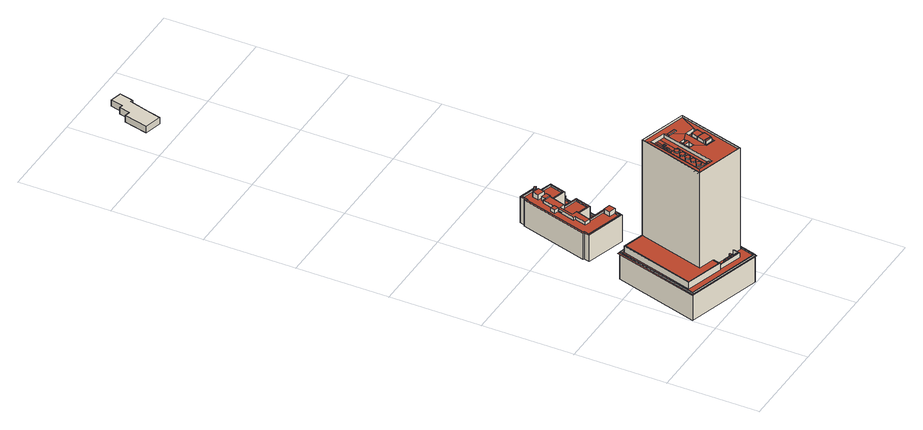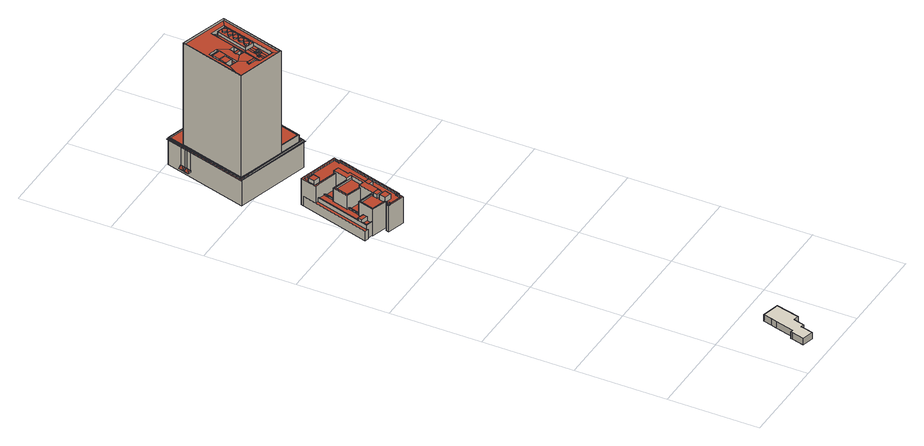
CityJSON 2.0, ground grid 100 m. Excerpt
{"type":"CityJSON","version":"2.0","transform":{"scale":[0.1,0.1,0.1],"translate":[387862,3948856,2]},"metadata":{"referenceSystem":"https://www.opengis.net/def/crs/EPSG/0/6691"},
"CityObjects":{
"building1":{"type":"Building","attributes":{"name":"丸の内二重橋ビル","地区計画":"大手町・丸の内・有楽町地区","荒川水系荒川洪水浸水想定区域（想定最大規模）.規模":"L2","荒川水系荒川洪水浸水想定区域（想定最大規模）.浸水ランク":"1","荒川水系荒川洪水浸水想定区域（想定最大規模）.浸水深":0.28,"荒川水系荒川洪水浸水想定区域（想定最大規模）.継続時間":0,"measuredHeight":151.9,"BuildingDetails.districtsAndZonesType":"10","BuildingDetails.prefecture":"13","BuildingDetails.city":"13101"},"address":[{"country":"日本","locality":"東京都千代田区丸の内三丁目"}],"geometry":[{"type":"Solid","lod":"2","boundaries":[[[[0,1,2,3]],[[4,5,6,7]],[[8,9,10,11]],[[12,13,14,15,16,17]],[[18,19,14,13,20,21,22,23,24,25,12,17]],[[26,27,28,29]],[[29,28,30]],[[31,32,33,34]],[[35,36,37,38,39,40,41,42,43,44,45,46,47,48,49,50,51,52]],[[43,42,37,36]],[[32,53,54,33]],[[54,53,55,56]],[[55,31,34,56]],[[57,58,59,60,61,62,63,64,65,66,67,68,69,70,71,72,73,74,75,76,77,78,79,80,81,82,83,84,85,86,87,88,89,90,91,92,93,94,95,96]],[[61,97,98,60,59,95,94,99,100,91,90,87,86,101,102,80,79,103,104,73,72,105,106,107,62]],[[108,109,110]],[[111,112,109,108]],[[113,114,115,116,117,118,119,120]],[[114,119,118,121,122,115]],[[123,124,125,126,127,128]],[[129,130,131,132,133,134,135,136]],[[137,138,139,140]],[[141,142,143,144]],[[145,146,147,148]],[[149,150,151,152]],[[153,154,155,156,157,158,159]],[[160,161,162,163,164,165,166]],[[167,168,169,170,171,172]],[[173,174,175,176,177,178,179,180,181,182]],[[183,184,185,186]],[[187,188,184,183]],[[189,190,188,187]],[[186,185,190,189]],[[191,192,193,194]],[[195,196,197,198,199,200,201,192,191,202]],[[199,203,204,205,206,207,208,209]],[[209,208,210,211,203,199,198,212,213,195,202,214,194,193,215,201,200,216,217,218,219,220]],[[221,222,223,224]],[[225,226,227,228,229,230,231]],[[232,233,234,235,236,237,238]],[[237,236,239,240,241,242,235,234,243,244,245,246]],[[246,245,247,248,244,243,249,250,251,252,253,254,255]],[[255,254,256,257,258,250,249,227,226,225]],[[259,260,261,229,228,262,263,233,232,264]],[[265,266,267,268,269,270,271,272]],[[273,274,275,276,277,278,279,280]],[[281,282,283,284,285,286,287,288]],[[289,290,291,292,293,294,295,296,297,298]],[[299,300,301,302,303,304,305,306,307,308,309,310,311,312,313,314,315,316]],[[317,318,319,320,321,322,323,324,325,326,327,328,329,330,331,332,307,306,315,314,333,334,335,336,337,338,339,340,311,310,341,342,343,344,345,346,347]],[[332,331,322,321,348,349,350,351,352]],[[353,354,355,356,357,358,359,360,342,341,361,362,352,351,346,345]],[[363,364,365,366,367,368,369,370,371,372]],[[373,374,375,376,377,378,379,380,381,382]],[[383,384,385,386,387,388,389,390,391,392]],[[393,394,395,396,397,398,399,400,401,402]],[[403,404,405,406]],[[407,408,409,410]],[[411,412,413,414]],[[415,416,417,418,419]],[[420,421,422,423]],[[424,425,426,427]],[[428,429,430,431]],[[432,433,434,435]],[[436,437,438,439,440,441,442,443,444,445]],[[446,447,448,449]],[[450,451,452,453]],[[30,28,454]],[[455,27,26]],[[454,28,5,4]],[[28,27,6,5]],[[7,6,27,455]],[[456,20,13,2,1,24,23,457,30,454,4,7,455,26,29,458,22,21,459,110,460,8,11,461,111,108]],[[25,0,3,12]],[[24,1,0,25]],[[12,3,2,13]],[[119,33,54,120]],[[120,54,56,113]],[[113,56,34,114]],[[29,30,457,23,22,458]],[[108,110,459,21,20,456]],[[114,34,33,119]],[[32,31,40,39]],[[53,32,39,38]],[[37,42,41,55,53,38]],[[31,55,41,40]],[[110,109,460]],[[461,112,111]],[[460,109,9,8]],[[109,112,10,9]],[[11,10,112,461]],[[17,16,121,118,117,18]],[[18,117,116,19]],[[14,19,116,115,122,15]],[[122,121,16,15]],[[47,46,128,127]],[[125,124,106,105]],[[107,106,124,123]],[[127,126,48,47]],[[132,131,69,68]],[[131,130,70,69]],[[129,136,64,63]],[[136,135,65,64]],[[135,134,66,65]],[[134,133,67,66]],[[133,132,68,67]],[[139,138,98,97]],[[138,137,60,98]],[[60,137,140,61]],[[140,139,97,61]],[[144,143,57,96]],[[143,142,58,57]],[[59,58,142,141,95]],[[141,144,96,95]],[[92,147,146,93]],[[99,94,93,146,145]],[[100,99,145,148]],[[92,91,100,148,147]],[[152,151,89,88]],[[151,150,90,89]],[[150,149,87,90]],[[149,152,88,87]],[[158,157,84,83]],[[157,156,85,84]],[[156,155,101,86,85]],[[155,154,102,101]],[[154,153,81,80,102]],[[153,159,82,81]],[[159,158,83,82]],[[165,164,77,76]],[[164,163,78,77]],[[163,162,103,79,78]],[[162,161,104,103]],[[161,160,74,73,104]],[[160,166,75,74]],[[166,165,76,75]],[[49,175,174,50]],[[170,169,178,177]],[[179,178,169,168]],[[180,179,168,167]],[[181,180,167,172]],[[50,174,173,51]],[[173,182,52,51]],[[125,105,72,71,176,175,49,48,126]],[[188,35,52,182,181,172,171,184]],[[183,186,215,193]],[[187,183,193,192]],[[189,187,192,201]],[[189,201,215,186]],[[44,43,36,35,188,190]],[[45,44,190,185]],[[184,171,170,177,176,71,70,130,129,63,62,107,123,128,46,45,185]],[[238,237,246,255,225,231,202,191]],[[264,232,238,191,194]],[[259,264,194,214]],[[214,202,231,230,221,224,260,259]],[[200,199,445,444,273,280]],[[199,209,436,445]],[[209,220,437,436]],[[280,279,216,200]],[[220,219,270,269,438,437]],[[288,287,203,211]],[[281,288,211,210]],[[282,281,210,208]],[[287,286,204,203]],[[283,282,208,207]],[[224,223,261,260]],[[229,261,223,222]],[[230,229,222,221]],[[316,315,298,297]],[[299,316,297,296]],[[295,300,299,296]],[[301,300,295,294]],[[293,302,301,294]],[[303,302,293,292]],[[304,303,292,291]],[[305,304,291,290]],[[306,305,290,289]],[[315,306,289,298]],[[249,243,234,233,362,361,227]],[[262,228,227,361,341,310,309]],[[262,309,308,263]],[[233,263,308,307,332,352,362]],[[338,337,372,371]],[[339,338,371,370]],[[340,339,370,369]],[[368,312,311,340,369]],[[313,312,368,367]],[[366,333,314,313,367]],[[334,333,366,365]],[[335,334,365,364]],[[336,335,364,363]],[[337,336,363,372]],[[381,323,322,382]],[[324,323,381,380]],[[379,325,324,380]],[[378,326,325,379]],[[327,326,378,377]],[[376,328,327,377]],[[329,328,376,375]],[[374,330,329,375]],[[331,330,374,373]],[[382,322,331,373]],[[347,346,392,391]],[[317,347,391,390]],[[318,317,390,389]],[[319,318,389,388]],[[320,319,388,387]],[[348,321,320,387,386]],[[349,348,386,385]],[[350,349,385,384]],[[351,350,384,383]],[[346,351,383,392]],[[358,357,402,401]],[[359,358,401,400]],[[360,359,400,399]],[[343,342,360,399,398]],[[344,343,398,397]],[[353,345,344,397,396]],[[395,354,353,396]],[[394,355,354,395]],[[356,355,394,393]],[[402,357,356,393]],[[239,406,405,240]],[[241,240,405,404]],[[239,236,403,406]],[[403,236,409,408,241,404]],[[241,408,407,242]],[[242,407,410,235]],[[235,410,409,236]],[[245,414,413,247]],[[248,247,413,412]],[[248,412,411,244]],[[245,244,411,414]],[[256,254,253,415,419]],[[417,416,252,251]],[[252,416,415,253]],[[421,257,256,419,418,422]],[[257,421,420,258]],[[258,420,423,250]],[[417,251,250,423,422,418]],[[428,431,271,270,219,218,426,425,441,440,267,266]],[[425,424,442,441]],[[424,427,217,216,279,278,432,435,275,274,443,442]],[[218,217,427,426]],[[277,276,434,433]],[[277,433,432,278]],[[430,272,271,431]],[[265,272,430,429]],[[435,434,276,275]],[[266,265,429,428]],[[440,439,268,267]],[[274,273,444,443]],[[269,268,439,438]],[[212,198,197,448,447]],[[213,212,447,446]],[[196,195,213,446,449]],[[197,196,449,448]],[[205,452,451,206]],[[283,207,206,451,450,284]],[[285,284,450,453]],[[286,285,453,452,205,204]]]],"semantics":{"surfaces":[{"type":"GroundSurface"},{"type":"OuterCeilingSurface"},{"type":"RoofSurface"},{"type":"WallSurface"}],"values":[[0,1,1,1,1,2,2,2,2,2,2,2,2,2,2,2,2,2,2,2,2,2,2,2,2,2,2,2,2,2,2,2,2,2,2,2,2,2,2,2,2,2,2,2,2,2,2,2,2,2,2,2,2,2,2,2,2,2,2,2,2,2,2,2,2,2,2,3,3,3,3,3,3,3,3,3,3,3,3,3,3,3,3,3,3,3,3,3,3,3,3,3,3,3,3,3,3,3,3,3,3,3,3,3,3,3,3,3,3,3,3,3,3,3,3,3,3,3,3,3,3,3,3,3,3,3,3,3,3,3,3,3,3,3,3,3,3,3,3,3,3,3,3,3,3,3,3,3,3,3,3,3,3,3,3,3,3,3,3,3,3,3,3,3,3,3,3,3,3,3,3,3,3,3,3,3,3,3,3,3,3,3,3,3,3,3,3,3,3,3,3,3,3,3,3,3,3,3,3,3,3,3,3,3,3,3,3,3,3,3,3,3,3,3,3,3,3,3,3,3,3,3,3,3,3,3,3,3,3,3,3,3,3,3,3,3,3,3,3,3,3,3,3,3,3,3,3,3,3,3,3,3,3,3,3,3,3,3,3,3,3,3]]}}]},
"building2":{"type":"Building","attributes":{"大字・町コード":"55","町・丁目コード":"2","13_区市町村コード_大字・町コード_町・丁目コード":"13101055002","地区計画":"大手町・丸の内・有楽町地区","荒川水系荒川洪水浸水想定区域（想定最大規模）.規模":"L2","荒川水系荒川洪水浸水想定区域（想定最大規模）.浸水ランク":"1","荒川水系荒川洪水浸水想定区域（想定最大規模）.浸水深":0.26,"荒川水系荒川洪水浸水想定区域（想定最大規模）.継続時間":0,"measuredHeight":35.5,"BuildingDetails.buildingRoofEdgeArea":3379.43,"BuildingDetails.districtsAndZonesType":"10","BuildingDetails.prefecture":"13","BuildingDetails.city":"13101","BuildingDetails.surveyYear":2016},"address":[{"country":"日本","locality":"東京都千代田区丸の内二丁目"}],"geometry":[{"type":"Solid","lod":"2","boundaries":[[[[462,463,464,465,466,467,468,469,470,471,472,473,474,475,476,477,478]],[[479,480,481,482]],[[483,484,485,486]],[[487,488,489,490]],[[491,492,493,494,495,496,497,498,499,500]],[[501,502,503,504,505,506,507,508,509,510]],[[511,512,513,514]],[[515,516,517,518]],[[519,520,521,522,523,524,525]],[[526,527,528,529]],[[530,531,532,533,534,535,536,537,538,539,540,541,542,543,544,545]],[[546,547,548,549]],[[550,551,552,553]],[[554,555,556,557,558,559]],[[560,561,562,563,564,565,566,567,568,569]],[[570,571,572,573,574,575,576,577,578,579,580,581,582,583,584,585,586,587,588,589,590,591,592,593,594,595,596,597,598,599,600,601,602,603,604,605,606,607,608]],[[609,610,611]],[[612,613,614,615,616,617,618,619,620,621,622,623,624,625,626,627,628,629,630,631,632,633,634,635,636,637,638,639,640,641,642,643,644,645,646,647,648,649,650,651,652,653,654,655,656]],[[657,658,659,660]],[[661,662,663,664,665,666,667]],[[668,669,670,671]],[[479,490,489,480]],[[523,462,478,491,500,524]],[[524,500,499,525]],[[492,513,512,493]],[[494,493,512,511]],[[506,505,498,497]],[[518,517,504,503]],[[510,509,488,487]],[[484,516,515,485]],[[522,463,462,523]],[[522,521,464,463]],[[520,465,464,521]],[[497,496,527,526,507,506]],[[529,528,495,494,511,514]],[[495,528,527,496]],[[486,561,560,531,530,596,595,625,624,483]],[[557,534,533,558]],[[533,532,569,568,559,558]],[[569,532,531,560]],[[596,530,545,597]],[[598,597,545,544]],[[598,544,543,599]],[[539,538,605,604]],[[611,600,599,543,542,609]],[[537,606,605,538]],[[481,654,653,572,571,535,534,557,556,565,564,482]],[[548,602,601,610,609,542,541,549]],[[602,548,547,603]],[[539,604,603,547,546,540]],[[540,546,549,541]],[[535,571,570,553,552,536]],[[551,607,606,537,536,552]],[[550,608,607,551]],[[608,550,553,570]],[[555,566,565,556]],[[566,555,554,567]],[[567,554,559,568]],[[479,482,564,563,501,510,487,490]],[[562,502,501,563]],[[562,561,486,485,515,518,503,502]],[[622,466,465,520,519,623]],[[622,621,467,466]],[[467,621,620,468]],[[620,619,469,468]],[[469,619,618,470]],[[618,617,471,470]],[[471,617,616,472]],[[473,472,616,615]],[[614,474,473,615]],[[614,613,475,474]],[[612,476,475,613]],[[477,476,612,656]],[[655,508,507,526,529,514,513,492,491,478,477,656]],[[519,525,499,498,505,504,517,516,484,483,624,623]],[[655,654,481,480,489,488,509,508]],[[611,610,601,600]],[[595,594,626,625]],[[627,626,594,593]],[[590,589,631,630]],[[631,589,588,632]],[[632,588,587,633]],[[633,587,586,634]],[[635,634,586,585]],[[635,585,584,636]],[[636,584,583,637]],[[637,583,582,638]],[[581,580,647,646]],[[648,647,580,579]],[[575,574,651,650]],[[651,574,573,652]],[[572,653,652,573]],[[630,629,659,658,591,590]],[[592,591,658,657]],[[657,660,628,627,593,592]],[[628,660,659,629]],[[640,667,666,641]],[[641,666,665,642]],[[642,665,664,643]],[[643,664,663,644]],[[644,663,662,645]],[[661,639,638,582,581,646,645,662]],[[639,661,667,640]],[[576,670,669,577]],[[578,577,669,668]],[[671,649,648,579,578,668]],[[650,649,671,670,576,575]]]],"semantics":{"surfaces":[{"type":"GroundSurface"},{"type":"RoofSurface"},{"type":"WallSurface"}],"values":[[0,1,1,1,1,1,1,1,1,1,1,1,1,1,1,1,1,1,1,1,1,2,2,2,2,2,2,2,2,2,2,2,2,2,2,2,2,2,2,2,2,2,2,2,2,2,2,2,2,2,2,2,2,2,2,2,2,2,2,2,2,2,2,2,2,2,2,2,2,2,2,2,2,2,2,2,2,2,2,2,2,2,2,2,2,2,2,2,2,2,2,2,2,2,2,2,2,2,2,2,2,2,2,2,2,2,2]]}}]},
"building3":{"type":"Building","attributes":{"大字・町コード":"39","13_区市町村コード_大字・町コード_町・丁目コード":"13101039000","measuredHeight":8.4,"BuildingDetails.buildingRoofEdgeArea":897.07,"BuildingDetails.districtsAndZonesType":"5","BuildingDetails.prefecture":"13","BuildingDetails.city":"13101","BuildingDetails.surveyYear":2016},"address":[{"country":"日本","locality":"東京都千代田区皇居外苑"}],"geometry":[{"type":"Solid","lod":"1","boundaries":[[[[672,673,674,675,676,677,678,679,680,681,682,683,684]],[[683,685,686,684]],[[682,687,685,683]],[[681,688,687,682]],[[680,689,688,681]],[[679,690,689,680]],[[678,691,690,679]],[[677,692,691,678]],[[676,693,692,677]],[[675,694,693,676]],[[674,695,694,675]],[[673,696,695,674]],[[672,697,696,673]],[[684,686,697,672]],[[685,687,688,689,690,691,692,693,694,695,696,697,686]]]]}]}
},
"vertices":[
[289,1181,6],[1119,945,6],[849,15,6],[20,254,6],[932,299,61],[965,291,61],[950,236,61],[916,245,61],[911,229,61],[941,220,61],[927,165,61],[895,174,61],[20,254,311],[849,15,311],[862,11,311],[860,1,311],[6,247,311],[9,257,311],[278,1197,311],[1131,950,311],[895,174,311],[911,229,311],[916,245,311],[932,299,311],[1119,945,311],[289,1181,311],[915,243,85],[950,236,63],[965,291,63],[921,262,84],[931,298,84],[844,25,328],[30,259,328],[20,254,328],[849,15,328],[550,1077,317],[601,1062,317],[607,1082,317],[294,1172,317],[30,259,317],[844,25,317],[1109,939,317],[930,990,317],[924,968,317],[1085,922,317],[872,188,317],[780,214,317],[756,132,317],[491,210,317],[490,204,317],[76,326,317],[315,1144,317],[550,1075,317],[294,1172,328],[289,1181,328],[1109,939,328],[1119,945,328],[716,199,317],[707,169,317],[697,172,317],[713,167,317],[742,158,317],[760,220,317],[730,229,317],[728,221,317],[736,200,317],[725,165,317],[713,169,317],[724,204,317],[716,221,317],[719,232,317],[515,291,317],[498,232,317],[518,226,317],[517,227,317],[522,237,317],[533,240,317],[542,233,317],[541,222,317],[539,219,317],[586,205,317],[584,208,317],[589,218,317],[600,221,317],[609,214,317],[609,203,317],[605,199,317],[621,194,317],[629,224,317],[646,220,317],[637,189,317],[651,185,317],[660,215,317],[677,210,317],[668,180,317],[690,173,317],[699,204,317],[739,148,317],[710,157,317],[668,179,317],[651,184,317],[600,196,317],[589,198,317],[533,215,317],[522,217,317],[493,215,317],[753,138,317],[775,216,317],[901,194,83],[941,220,63],[911,227,82],[895,172,83],[927,165,63],[1119,945,313],[849,15,313],[862,11,313],[1131,950,313],[278,1197,313],[9,257,313],[20,254,313],[289,1181,313],[6,247,313],[860,1,313],[775,216,367],[753,138,367],[493,215,367],[491,210,367],[756,132,367],[780,214,367],[730,229,349],[719,232,349],[716,221,349],[724,204,349],[713,169,349],[725,165,349],[736,200,349],[728,221,349],[713,167,368],[710,157,368],[739,148,368],[742,158,368],[690,173,351],[707,169,351],[716,199,351],[699,204,351],[668,179,351],[677,210,351],[660,215,351],[651,184,351],[621,194,351],[637,189,351],[646,220,351],[629,224,351],[584,208,353],[589,198,353],[600,196,353],[609,203,353],[609,214,353],[600,221,353],[589,218,353],[517,227,353],[522,217,353],[533,215,353],[541,222,353],[542,233,353],[533,240,353],[522,237,353],[321,1134,390],[86,331,390],[484,214,390],[507,293,390],[337,343,390],[548,1068,390],[315,1144,392],[76,326,392],[490,204,392],[515,291,392],[507,293,392],[484,214,392],[86,331,392],[321,1134,392],[548,1068,392],[550,1075,392],[341,345,1517],[337,343,1517],[872,188,1517],[870,191,1517],[552,1073,1517],[550,1077,1517],[1081,920,1517],[1085,922,1517],[584,1003,1497],[552,1073,1497],[341,345,1497],[411,389,1497],[785,912,1497],[858,890,1497],[850,864,1497],[804,877,1497],[866,770,1497],[973,739,1497],[1081,920,1497],[761,953,1497],[769,739,1497],[759,705,1497],[768,702,1497],[759,672,1497],[750,675,1497],[732,616,1497],[788,504,1497],[681,632,1497],[718,754,1497],[757,891,1497],[765,917,1497],[587,339,1497],[870,191,1497],[935,610,1497],[939,608,1497],[913,524,1497],[910,525,1497],[895,472,1497],[600,385,1473],[566,394,1473],[554,349,1473],[588,339,1473],[713,966,1452],[643,729,1452],[627,734,1452],[529,404,1452],[566,394,1452],[600,385,1452],[761,953,1452],[517,766,1452],[529,763,1452],[548,757,1452],[567,828,1452],[575,853,1452],[614,994,1452],[584,1003,1452],[583,883,1452],[600,878,1452],[592,848,1452],[585,823,1452],[578,748,1452],[599,825,1452],[606,848,1452],[644,986,1452],[624,843,1452],[617,820,1452],[599,742,1452],[636,875,1452],[638,883,1452],[626,886,1452],[631,902,1452],[642,899,1452],[665,980,1452],[648,897,1452],[660,893,1452],[653,870,1452],[587,339,1452],[588,339,1452],[554,349,1452],[520,374,1452],[423,403,1452],[411,389,1452],[830,530,1452],[835,548,1452],[829,550,1452],[822,526,1452],[904,503,1452],[910,525,1452],[908,525,1452],[903,510,1452],[888,764,1452],[853,635,1452],[859,633,1452],[883,717,1452],[956,696,1452],[932,611,1452],[935,610,1452],[973,739,1452],[681,632,1452],[732,616,1452],[750,675,1452],[700,690,1452],[709,720,1452],[759,705,1452],[769,739,1452],[718,754,1452],[466,448,1507],[460,433,1507],[465,417,1507],[478,408,1507],[494,407,1507],[507,417,1507],[513,432,1507],[508,447,1507],[495,457,1507],[479,457,1507],[508,447,1491],[513,432,1491],[507,417,1491],[494,407,1491],[478,408,1491],[465,417,1491],[460,433,1491],[466,448,1491],[429,422,1491],[423,403,1491],[520,374,1491],[562,517,1491],[531,494,1491],[529,487,1491],[515,478,1491],[508,478,1491],[479,457,1491],[495,457,1491],[569,656,1491],[574,641,1491],[569,625,1491],[555,616,1491],[545,616,1491],[519,597,1491],[535,597,1491],[548,588,1491],[553,572,1491],[548,557,1491],[534,547,1491],[518,548,1491],[505,557,1491],[501,573,1491],[506,588,1491],[470,563,1491],[499,478,1491],[486,488,1491],[481,503,1491],[487,519,1491],[500,528,1491],[516,528,1491],[529,518,1491],[534,503,1491],[624,726,1491],[593,703,1491],[590,696,1491],[577,687,1491],[570,687,1491],[540,666,1491],[556,666,1491],[539,616,1491],[526,626,1491],[522,641,1491],[527,657,1491],[490,631,1491],[561,687,1491],[548,697,1491],[543,712,1491],[548,728,1491],[561,737,1491],[578,737,1491],[591,727,1491],[595,712,1491],[627,734,1491],[529,763,1491],[487,519,1507],[481,503,1507],[486,488,1507],[499,478,1507],[515,478,1507],[529,487,1507],[534,503,1507],[529,518,1507],[516,528,1507],[500,528,1507],[506,588,1507],[501,573,1507],[505,557,1507],[518,548,1507],[534,547,1507],[548,557,1507],[553,572,1507],[548,588,1507],[535,597,1507],[519,597,1507],[527,657,1507],[522,641,1507],[526,626,1507],[539,616,1507],[555,616,1507],[569,625,1507],[574,641,1507],[569,656,1507],[556,666,1507],[540,666,1507],[548,728,1507],[543,712,1507],[548,697,1507],[561,687,1507],[577,687,1507],[590,696,1507],[595,712,1507],[591,727,1507],[578,737,1507],[561,737,1507],[575,853,1462],[592,848,1462],[600,878,1462],[583,883,1462],[585,823,1471],[592,848,1471],[575,853,1471],[567,828,1471],[599,825,1460],[617,820,1460],[624,843,1460],[606,848,1460],[631,902,1456],[626,886,1456],[638,883,1456],[642,898,1456],[648,897,1456],[653,870,1460],[660,893,1460],[642,898,1460],[636,875,1460],[847,637,1515],[821,552,1515],[913,524,1515],[939,608,1515],[835,548,1508],[830,530,1508],[903,510,1508],[908,525,1508],[932,611,1508],[956,696,1508],[883,717,1508],[859,633,1508],[788,504,1471],[895,472,1471],[904,503,1471],[822,526,1471],[829,550,1471],[821,552,1471],[847,637,1471],[853,635,1471],[888,764,1471],[866,770,1471],[765,917,1508],[757,891,1508],[850,864,1508],[858,890,1508],[700,690,1500],[759,672,1500],[768,702,1500],[709,720,1500],[932,299,63],[916,245,63],[895,174,83],[932,299,84],[916,245,85],[911,229,82],[911,229,63],[895,174,63],
[1026,2258,10],[1029,2268,10],[1073,2255,10],[845,1475,10],[835,1442,10],[397,1569,10],[415,1631,10],[402,1634,10],[619,2384,10],[632,2380,10],[650,2443,10],[842,2387,10],[833,2356,10],[807,2363,10],[798,2332,10],[967,2283,10],[965,2276,10],[855,1968,142],[896,2106,142],[745,2150,142],[704,2011,142],[615,1701,142],[765,1657,142],[803,1789,142],[654,1832,142],[865,1965,169],[906,2104,169],[896,2106,169],[855,1968,169],[965,2276,169],[962,2266,169],[1028,2247,169],[1012,2191,169],[1019,2189,169],[1005,2142,169],[998,2144,169],[849,1633,169],[858,1630,169],[1040,2253,169],[877,1961,154],[825,1783,154],[813,1786,154],[774,1655,154],[849,1633,154],[998,2144,154],[932,2163,154],[914,2101,154],[906,2104,154],[865,1965,154],[1012,2191,154],[1028,2247,154],[962,2266,154],[946,2210,154],[803,1789,169],[765,1657,169],[774,1655,169],[813,1786,169],[887,1622,121],[845,1475,121],[1073,2255,121],[1029,2268,121],[1026,2258,121],[1040,2253,121],[858,1630,121],[932,2163,198],[1005,2142,198],[1019,2189,198],[946,2210,198],[606,1672,341],[657,1841,341],[600,1858,341],[646,2011,341],[699,1995,341],[754,2178,341],[694,2194,341],[697,2204,341],[677,2210,341],[637,2074,341],[643,2073,341],[628,2019,341],[621,2021,341],[561,1822,341],[585,1815,341],[547,1689,341],[643,2073,345],[592,2087,345],[577,2034,345],[628,2019,345],[769,2229,353],[708,2245,353],[694,2194,353],[756,2178,353],[815,1801,298],[858,1951,298],[699,1997,298],[699,1995,298],[646,2011,298],[602,1863,298],[657,1841,313],[654,1832,313],[825,1783,313],[877,1961,313],[704,2012,313],[699,1997,313],[858,1951,313],[815,1801,313],[602,1863,313],[600,1858,313],[756,2178,304],[754,2178,304],[750,2164,304],[904,2120,304],[949,2273,304],[793,2318,304],[775,2252,304],[698,2273,304],[718,2344,304],[781,2327,304],[797,2382,304],[811,2378,304],[812,2380,304],[660,2425,304],[642,2362,304],[630,2365,304],[421,1644,304],[433,1641,304],[416,1580,304],[825,1461,304],[844,1527,304],[778,1544,304],[797,1616,304],[865,1599,304],[869,1612,304],[610,1686,304],[606,1672,304],[547,1689,304],[585,1815,304],[561,1822,304],[606,1973,304],[620,2021,304],[577,2034,304],[592,2087,304],[637,2074,304],[677,2210,304],[697,2204,304],[708,2245,304],[769,2229,304],[621,2021,319],[620,2021,319],[606,1973,319],[798,2332,319],[807,2363,319],[833,2356,319],[842,2387,319],[650,2443,319],[632,2380,319],[619,2384,319],[402,1634,319],[415,1631,319],[397,1569,319],[835,1442,319],[887,1622,319],[615,1701,319],[610,1686,319],[869,1612,319],[865,1599,319],[870,1597,319],[851,1525,319],[844,1527,319],[825,1461,319],[416,1580,319],[433,1641,319],[421,1644,319],[630,2365,319],[642,2362,319],[660,2425,319],[812,2380,319],[815,2386,319],[827,2389,319],[836,2381,319],[836,2369,319],[826,2362,319],[815,2365,319],[810,2376,319],[811,2378,319],[797,2382,319],[781,2327,319],[794,2324,319],[793,2318,319],[949,2273,319],[904,2120,319],[750,2164,319],[745,2150,319],[914,2101,319],[967,2283,319],[797,1616,361],[778,1544,361],[851,1525,361],[870,1597,361],[815,2386,341],[810,2376,341],[815,2365,341],[826,2362,341],[836,2369,341],[836,2381,341],[827,2389,341],[718,2344,363],[698,2273,363],[775,2252,363],[794,2324,363],
[589,6611,14],[585,6592,14],[559,6599,14],[500,6391,14],[482,6326,14],[457,6237,14],[269,6281,14],[334,6543,14],[394,6528,14],[425,6652,14],[462,6643,14],[497,6778,14],[623,6746,14],[497,6778,90],[623,6746,90],[462,6643,90],[425,6652,90],[394,6528,90],[334,6543,90],[269,6281,90],[457,6237,90],[482,6326,90],[500,6391,90],[559,6599,90],[585,6592,90],[589,6611,90]
]}
